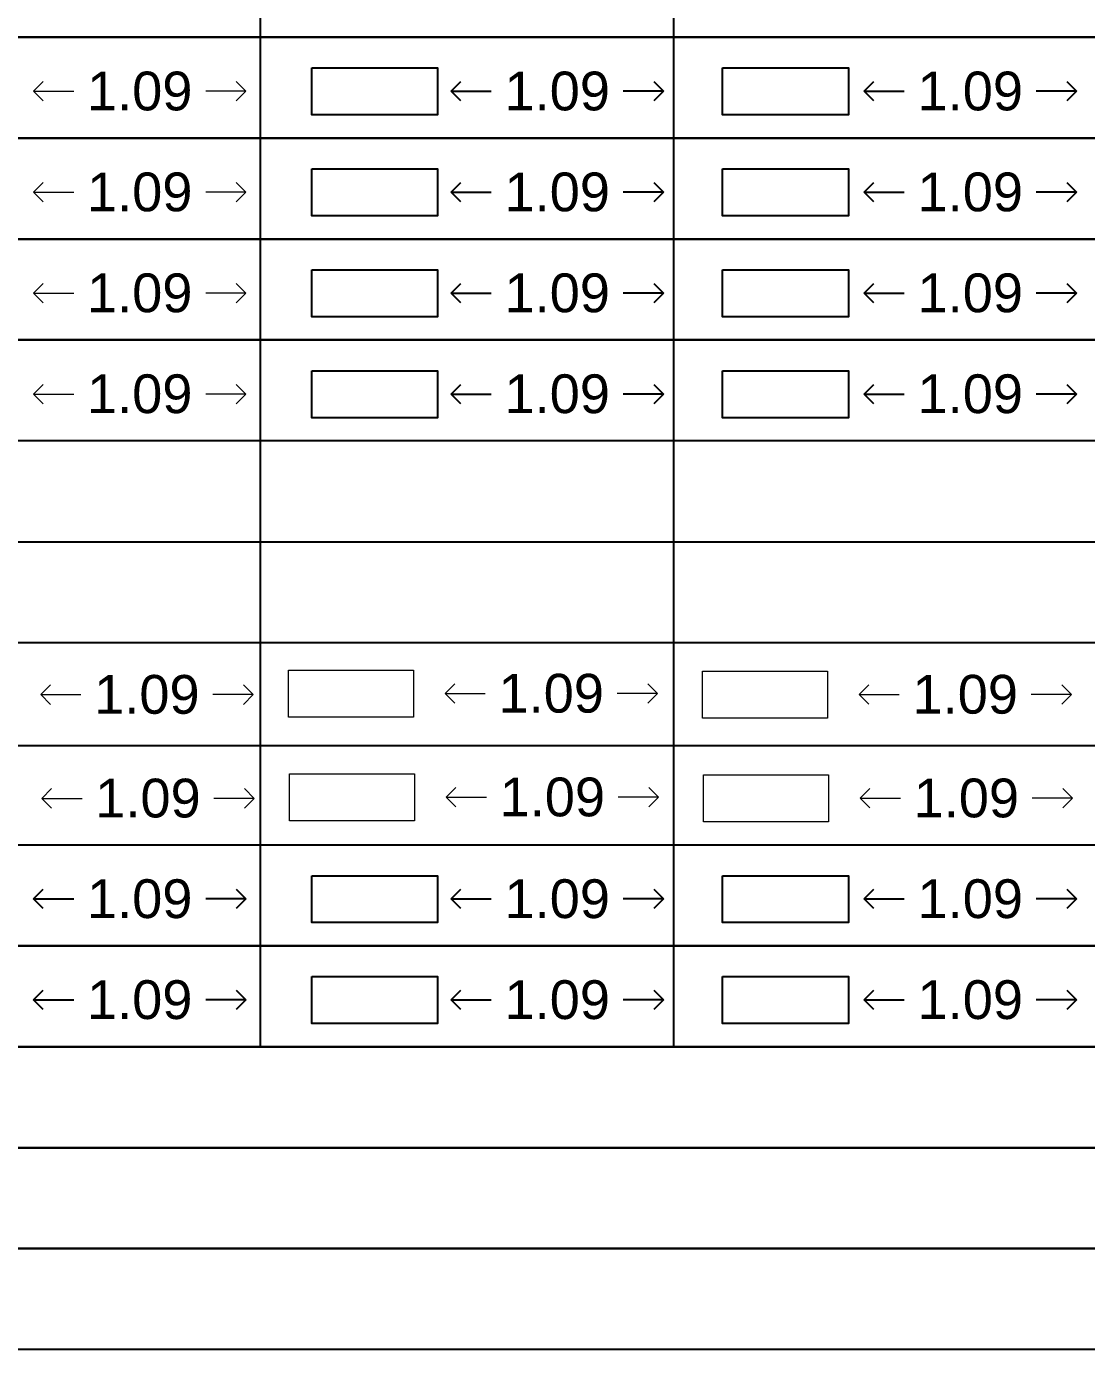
# Model space of a CAD drawing. Header units: millimetres. Extents: x -9481 to -9286, y 28723 to 28853.
# Drawn here: x -9452.65 to -9447.18, y 28748.89 to 28755.71 of the extents above; entities that cross this region are included whole.
import ezdxf

# ---------------------------------------------------------------- set-up
doc = ezdxf.new("R2010")
doc.units = ezdxf.units.MM
doc.header["$PDMODE"] = 34
doc.header["$PDSIZE"] = -15
doc.linetypes.add('CONTINULUS', pattern=[0])
for name, color, linetype, lineweight in [('BLK_1_FLR_2_REGULAR_ROOM_1', 7, 'Continuous', 0), ('BLK_1_FLR_3_SERVICE_FLOOR', 7, 'Continuous', 0), ('BLK_1_FLR_3_SERVICE_FLOOR_EXISTING', 7, 'Continuous', 0), ('BLK_1_FLR_4_SERVICE_FLOOR', 7, 'Continuous', 0), ('BLK_1_FLR_4_SERVICE_FLOOR_EXISTING', 7, 'Continuous', 0), ('BLK_1_FLR_5_SERVICE_FLOOR', 7, 'Continuous', 0), ('BLK_1_FLR_5_SERVICE_FLOOR_EXISTING', 7, 'Continuous', 0), ('PLAN', 7, 'Continuous', 40)]:
    doc.layers.add(name, color=color, linetype=linetype, lineweight=lineweight)
for name, color, linetype in [('BLK_1_FLR_2_ROOM_1_MEZ_AREA_1', 11, 'Continuous'), ('BLK_1_FLR_2_ROOM_2_MEZ_AREA_1', 11, 'Continuous'), ('BLK_1_FLR_3_REGULAR_ROOM_1', 7, 'Continuous'), ('BLK_1_FLR_3_ROOM_1_MEZ_AREA_1', 11, 'Continuous'), ('BLK_1_FLR_3_ROOM_2_MEZ_AREA_1', 11, 'Continuous'), ('BLK_1_FLR_4_ROOM_1_MEZ_AREA_1', 11, 'Continuous'), ('BLK_1_FLR_4_ROOM_2_MEZ_AREA_1', 11, 'Continuous')]:
    doc.layers.add(name, color=color, linetype=linetype)
doc.layers.add('BLK_1_FLR_4_REGULAR_ROOM_1', color=7, linetype='Continuous', plot=False)
doc.styles.add('Arial', font='arial.ttf', dxfattribs={"height": 0.2})
doc.styles.add('style2', font='arial.ttf', dxfattribs={"height": 0.3})
doc.dimstyles.new('INT DIM', dxfattribs={"dimtxt": 0.3, "dimasz": 0.1, "dimexe": 0.18, "dimexo": 0.0625, "dimgap": 0.09, "dimtad": 0, "dimzin": 0, "dimdsep": 46, "dimtxsty": 'style2', "dimblk": 'OPEN90', "dimcen": 0.09, "dimse1": 1, "dimse2": 1, "dimclrd": 250, "dimclrt": 256, "dimadec": 0, "dimazin": 0, "dimtfac": 1, "dimtofl": 0, "dimtmove": 0, "dimatfit": 3, "dimfxl": 0, "dimtolj": 1, "dimtzin": 0, "dimlwd": -1, "dimarcsym": 0})

# ---------------------------------------------------------------- blocks, each defined once
blk = doc.blocks.new('_Open90')
at = {"layer": 'PLAN', "color": 0, "lineweight": -2}
for p, q in [((0, 0), (-1, 0)), ((-0.5, 0.5), (0, 0)), ((0, 0), (-0.5, -0.5))]:
    blk.add_line(p, q, dxfattribs=at)
blk = doc.blocks.new('*D200')
at = {"layer": 'BLK_1_FLR_2_REGULAR_ROOM_1', "color": 250}
for p, q in [((-9452.5093, 28755.3771), (-9452.4021, 28755.3771)), ((-9451.6143, 28755.3771), (-9451.7215, 28755.3771))]:
    blk.add_line(p, q, dxfattribs=at)
at = {"layer": 'Defpoints', "color": 0}
for p in [(-9452.6093, 28755.4972), (-9451.5143, 28755.4972), (-9451.5143, 28755.3771)]:
    blk.add_point(p, dxfattribs=at)
at = {"layer": 'BLK_1_FLR_2_REGULAR_ROOM_1', "color": 250, "xscale": 0.1, "yscale": 0.1, "zscale": 0.1, "rotation": 180}
blk.add_blockref('_Open90', (-9452.6093, 28755.3771), dxfattribs=at)
at = {"layer": 'BLK_1_FLR_2_REGULAR_ROOM_1', "color": 250, "xscale": 0.1, "yscale": 0.1, "zscale": 0.1}
blk.add_blockref('_Open90', (-9451.5143, 28755.3771), dxfattribs=at)
at = {"layer": 'BLK_1_FLR_2_REGULAR_ROOM_1', "linetype": 'CONTINULUS', "ltscale": 0.05, "insert": (-9452.0618, 28755.3771), "char_height": 0.2, "attachment_point": 5, "style": 'Arial'}
blk.add_mtext('\\A1;1.09', dxfattribs=at)
blk = doc.blocks.new('*D201')
at = {"layer": 'BLK_1_FLR_3_REGULAR_ROOM_1', "color": 250}
for p, q in [((-9450.3558, 28755.3771), (-9450.2486, 28755.3771)), ((-9449.4608, 28755.3771), (-9449.568, 28755.3771))]:
    blk.add_line(p, q, dxfattribs=at)
at = {"layer": 'Defpoints', "color": 0}
for p in [(-9450.4558, 28755.4972), (-9449.3608, 28755.4972), (-9449.3608, 28755.3771)]:
    blk.add_point(p, dxfattribs=at)
at = {"layer": 'BLK_1_FLR_3_REGULAR_ROOM_1', "color": 250, "xscale": 0.1, "yscale": 0.1, "zscale": 0.1, "rotation": 180}
blk.add_blockref('_Open90', (-9450.4558, 28755.3771), dxfattribs=at)
at = {"layer": 'BLK_1_FLR_3_REGULAR_ROOM_1', "color": 250, "xscale": 0.1, "yscale": 0.1, "zscale": 0.1}
blk.add_blockref('_Open90', (-9449.3608, 28755.3771), dxfattribs=at)
at = {"layer": 'BLK_1_FLR_3_REGULAR_ROOM_1', "linetype": 'CONTINULUS', "ltscale": 0.05, "insert": (-9449.9083, 28755.3771), "char_height": 0.2, "attachment_point": 5, "style": 'Arial'}
blk.add_mtext('\\A1;1.09', dxfattribs=at)
blk = doc.blocks.new('*D202')
at = {"layer": 'BLK_1_FLR_4_REGULAR_ROOM_1', "color": 250}
for p, q in [((-9448.2254, 28755.3771), (-9448.1182, 28755.3771)), ((-9447.3304, 28755.3771), (-9447.4376, 28755.3771))]:
    blk.add_line(p, q, dxfattribs=at)
at = {"layer": 'Defpoints', "color": 0}
for p in [(-9448.3254, 28755.4972), (-9447.2304, 28755.4972), (-9447.2304, 28755.3771)]:
    blk.add_point(p, dxfattribs=at)
at = {"layer": 'BLK_1_FLR_4_REGULAR_ROOM_1', "color": 250, "xscale": 0.1, "yscale": 0.1, "zscale": 0.1, "rotation": 180}
blk.add_blockref('_Open90', (-9448.3254, 28755.3771), dxfattribs=at)
at = {"layer": 'BLK_1_FLR_4_REGULAR_ROOM_1', "color": 250, "xscale": 0.1, "yscale": 0.1, "zscale": 0.1}
blk.add_blockref('_Open90', (-9447.2304, 28755.3771), dxfattribs=at)
at = {"layer": 'BLK_1_FLR_4_REGULAR_ROOM_1', "linetype": 'CONTINULUS', "ltscale": 0.05, "insert": (-9447.7779, 28755.3771), "char_height": 0.2, "attachment_point": 5, "style": 'Arial'}
blk.add_mtext('\\A1;1.09', dxfattribs=at)
blk = doc.blocks.new('*D207')
at = {"layer": 'BLK_1_FLR_2_REGULAR_ROOM_1', "color": 250}
for p, q in [((-9452.5093, 28754.8565), (-9452.4021, 28754.8565)), ((-9451.6143, 28754.8565), (-9451.7215, 28754.8565))]:
    blk.add_line(p, q, dxfattribs=at)
at = {"layer": 'Defpoints', "color": 0}
for p in [(-9452.6093, 28754.9766), (-9451.5143, 28754.9766), (-9451.5143, 28754.8565)]:
    blk.add_point(p, dxfattribs=at)
at = {"layer": 'BLK_1_FLR_2_REGULAR_ROOM_1', "color": 250, "xscale": 0.1, "yscale": 0.1, "zscale": 0.1, "rotation": 180}
blk.add_blockref('_Open90', (-9452.6093, 28754.8565), dxfattribs=at)
at = {"layer": 'BLK_1_FLR_2_REGULAR_ROOM_1', "color": 250, "xscale": 0.1, "yscale": 0.1, "zscale": 0.1}
blk.add_blockref('_Open90', (-9451.5143, 28754.8565), dxfattribs=at)
at = {"layer": 'BLK_1_FLR_2_REGULAR_ROOM_1', "linetype": 'CONTINULUS', "ltscale": 0.05, "insert": (-9452.0618, 28754.8565), "char_height": 0.2, "attachment_point": 5, "style": 'Arial'}
blk.add_mtext('\\A1;1.09', dxfattribs=at)
blk = doc.blocks.new('*D208')
at = {"layer": 'BLK_1_FLR_3_REGULAR_ROOM_1', "color": 250}
for p, q in [((-9450.3558, 28754.8565), (-9450.2486, 28754.8565)), ((-9449.4608, 28754.8565), (-9449.568, 28754.8565))]:
    blk.add_line(p, q, dxfattribs=at)
at = {"layer": 'Defpoints', "color": 0}
for p in [(-9450.4558, 28754.9766), (-9449.3608, 28754.9766), (-9449.3608, 28754.8565)]:
    blk.add_point(p, dxfattribs=at)
at = {"layer": 'BLK_1_FLR_3_REGULAR_ROOM_1', "color": 250, "xscale": 0.1, "yscale": 0.1, "zscale": 0.1, "rotation": 180}
blk.add_blockref('_Open90', (-9450.4558, 28754.8565), dxfattribs=at)
at = {"layer": 'BLK_1_FLR_3_REGULAR_ROOM_1', "color": 250, "xscale": 0.1, "yscale": 0.1, "zscale": 0.1}
blk.add_blockref('_Open90', (-9449.3608, 28754.8565), dxfattribs=at)
at = {"layer": 'BLK_1_FLR_3_REGULAR_ROOM_1', "linetype": 'CONTINULUS', "ltscale": 0.05, "insert": (-9449.9083, 28754.8565), "char_height": 0.2, "attachment_point": 5, "style": 'Arial'}
blk.add_mtext('\\A1;1.09', dxfattribs=at)
blk = doc.blocks.new('*D209')
at = {"layer": 'BLK_1_FLR_4_REGULAR_ROOM_1', "color": 250}
for p, q in [((-9448.2254, 28754.8565), (-9448.1182, 28754.8565)), ((-9447.3304, 28754.8565), (-9447.4376, 28754.8565))]:
    blk.add_line(p, q, dxfattribs=at)
at = {"layer": 'Defpoints', "color": 0}
for p in [(-9448.3254, 28754.9766), (-9447.2304, 28754.9766), (-9447.2304, 28754.8565)]:
    blk.add_point(p, dxfattribs=at)
at = {"layer": 'BLK_1_FLR_4_REGULAR_ROOM_1', "color": 250, "xscale": 0.1, "yscale": 0.1, "zscale": 0.1, "rotation": 180}
blk.add_blockref('_Open90', (-9448.3254, 28754.8565), dxfattribs=at)
at = {"layer": 'BLK_1_FLR_4_REGULAR_ROOM_1', "color": 250, "xscale": 0.1, "yscale": 0.1, "zscale": 0.1}
blk.add_blockref('_Open90', (-9447.2304, 28754.8565), dxfattribs=at)
at = {"layer": 'BLK_1_FLR_4_REGULAR_ROOM_1', "linetype": 'CONTINULUS', "ltscale": 0.05, "insert": (-9447.7779, 28754.8565), "char_height": 0.2, "attachment_point": 5, "style": 'Arial'}
blk.add_mtext('\\A1;1.09', dxfattribs=at)
blk = doc.blocks.new('*D221')
at = {"layer": 'BLK_1_FLR_2_REGULAR_ROOM_1', "color": 250}
for p, q in [((-9452.5093, 28754.3358), (-9452.4021, 28754.3358)), ((-9451.6143, 28754.3358), (-9451.7215, 28754.3358))]:
    blk.add_line(p, q, dxfattribs=at)
at = {"layer": 'Defpoints', "color": 0}
for p in [(-9452.6093, 28754.4559), (-9451.5143, 28754.4559), (-9451.5143, 28754.3358)]:
    blk.add_point(p, dxfattribs=at)
at = {"layer": 'BLK_1_FLR_2_REGULAR_ROOM_1', "color": 250, "xscale": 0.1, "yscale": 0.1, "zscale": 0.1, "rotation": 180}
blk.add_blockref('_Open90', (-9452.6093, 28754.3358), dxfattribs=at)
at = {"layer": 'BLK_1_FLR_2_REGULAR_ROOM_1', "color": 250, "xscale": 0.1, "yscale": 0.1, "zscale": 0.1}
blk.add_blockref('_Open90', (-9451.5143, 28754.3358), dxfattribs=at)
at = {"layer": 'BLK_1_FLR_2_REGULAR_ROOM_1', "linetype": 'CONTINULUS', "ltscale": 0.05, "insert": (-9452.0618, 28754.3358), "char_height": 0.2, "attachment_point": 5, "style": 'Arial'}
blk.add_mtext('\\A1;1.09', dxfattribs=at)
blk = doc.blocks.new('*D222')
at = {"layer": 'BLK_1_FLR_3_REGULAR_ROOM_1', "color": 250}
for p, q in [((-9450.3558, 28754.3358), (-9450.2486, 28754.3358)), ((-9449.4608, 28754.3358), (-9449.568, 28754.3358))]:
    blk.add_line(p, q, dxfattribs=at)
at = {"layer": 'Defpoints', "color": 0}
for p in [(-9450.4558, 28754.4559), (-9449.3608, 28754.4559), (-9449.3608, 28754.3358)]:
    blk.add_point(p, dxfattribs=at)
at = {"layer": 'BLK_1_FLR_3_REGULAR_ROOM_1', "color": 250, "xscale": 0.1, "yscale": 0.1, "zscale": 0.1, "rotation": 180}
blk.add_blockref('_Open90', (-9450.4558, 28754.3358), dxfattribs=at)
at = {"layer": 'BLK_1_FLR_3_REGULAR_ROOM_1', "color": 250, "xscale": 0.1, "yscale": 0.1, "zscale": 0.1}
blk.add_blockref('_Open90', (-9449.3608, 28754.3358), dxfattribs=at)
at = {"layer": 'BLK_1_FLR_3_REGULAR_ROOM_1', "linetype": 'CONTINULUS', "ltscale": 0.05, "insert": (-9449.9083, 28754.3358), "char_height": 0.2, "attachment_point": 5, "style": 'Arial'}
blk.add_mtext('\\A1;1.09', dxfattribs=at)
blk = doc.blocks.new('*D223')
at = {"layer": 'BLK_1_FLR_4_REGULAR_ROOM_1', "color": 250}
for p, q in [((-9448.2254, 28754.3358), (-9448.1182, 28754.3358)), ((-9447.3304, 28754.3358), (-9447.4376, 28754.3358))]:
    blk.add_line(p, q, dxfattribs=at)
at = {"layer": 'Defpoints', "color": 0}
for p in [(-9448.3254, 28754.4559), (-9447.2304, 28754.4559), (-9447.2304, 28754.3358)]:
    blk.add_point(p, dxfattribs=at)
at = {"layer": 'BLK_1_FLR_4_REGULAR_ROOM_1', "color": 250, "xscale": 0.1, "yscale": 0.1, "zscale": 0.1, "rotation": 180}
blk.add_blockref('_Open90', (-9448.3254, 28754.3358), dxfattribs=at)
at = {"layer": 'BLK_1_FLR_4_REGULAR_ROOM_1', "color": 250, "xscale": 0.1, "yscale": 0.1, "zscale": 0.1}
blk.add_blockref('_Open90', (-9447.2304, 28754.3358), dxfattribs=at)
at = {"layer": 'BLK_1_FLR_4_REGULAR_ROOM_1', "linetype": 'CONTINULUS', "ltscale": 0.05, "insert": (-9447.7779, 28754.3358), "char_height": 0.2, "attachment_point": 5, "style": 'Arial'}
blk.add_mtext('\\A1;1.09', dxfattribs=at)
blk = doc.blocks.new('*D214')
at = {"layer": 'BLK_1_FLR_2_REGULAR_ROOM_1', "color": 250}
for p, q in [((-9452.5093, 28753.8152), (-9452.4021, 28753.8152)), ((-9451.6143, 28753.8152), (-9451.7215, 28753.8152))]:
    blk.add_line(p, q, dxfattribs=at)
at = {"layer": 'Defpoints', "color": 0}
for p in [(-9452.6093, 28753.9353), (-9451.5143, 28753.9353), (-9451.5143, 28753.8152)]:
    blk.add_point(p, dxfattribs=at)
at = {"layer": 'BLK_1_FLR_2_REGULAR_ROOM_1', "color": 250, "xscale": 0.1, "yscale": 0.1, "zscale": 0.1, "rotation": 180}
blk.add_blockref('_Open90', (-9452.6093, 28753.8152), dxfattribs=at)
at = {"layer": 'BLK_1_FLR_2_REGULAR_ROOM_1', "color": 250, "xscale": 0.1, "yscale": 0.1, "zscale": 0.1}
blk.add_blockref('_Open90', (-9451.5143, 28753.8152), dxfattribs=at)
at = {"layer": 'BLK_1_FLR_2_REGULAR_ROOM_1', "linetype": 'CONTINULUS', "ltscale": 0.05, "insert": (-9452.0618, 28753.8152), "char_height": 0.2, "attachment_point": 5, "style": 'Arial'}
blk.add_mtext('\\A1;1.09', dxfattribs=at)
blk = doc.blocks.new('*D215')
at = {"layer": 'BLK_1_FLR_3_REGULAR_ROOM_1', "color": 250}
for p, q in [((-9450.3558, 28753.8152), (-9450.2486, 28753.8152)), ((-9449.4608, 28753.8152), (-9449.568, 28753.8152))]:
    blk.add_line(p, q, dxfattribs=at)
at = {"layer": 'Defpoints', "color": 0}
for p in [(-9450.4558, 28753.9353), (-9449.3608, 28753.9353), (-9449.3608, 28753.8152)]:
    blk.add_point(p, dxfattribs=at)
at = {"layer": 'BLK_1_FLR_3_REGULAR_ROOM_1', "color": 250, "xscale": 0.1, "yscale": 0.1, "zscale": 0.1, "rotation": 180}
blk.add_blockref('_Open90', (-9450.4558, 28753.8152), dxfattribs=at)
at = {"layer": 'BLK_1_FLR_3_REGULAR_ROOM_1', "color": 250, "xscale": 0.1, "yscale": 0.1, "zscale": 0.1}
blk.add_blockref('_Open90', (-9449.3608, 28753.8152), dxfattribs=at)
at = {"layer": 'BLK_1_FLR_3_REGULAR_ROOM_1', "linetype": 'CONTINULUS', "ltscale": 0.05, "insert": (-9449.9083, 28753.8152), "char_height": 0.2, "attachment_point": 5, "style": 'Arial'}
blk.add_mtext('\\A1;1.09', dxfattribs=at)
blk = doc.blocks.new('*D216')
at = {"layer": 'BLK_1_FLR_4_REGULAR_ROOM_1', "color": 250}
for p, q in [((-9448.2254, 28753.8152), (-9448.1182, 28753.8152)), ((-9447.3304, 28753.8152), (-9447.4376, 28753.8152))]:
    blk.add_line(p, q, dxfattribs=at)
at = {"layer": 'Defpoints', "color": 0}
for p in [(-9448.3254, 28753.9353), (-9447.2304, 28753.9353), (-9447.2304, 28753.8152)]:
    blk.add_point(p, dxfattribs=at)
at = {"layer": 'BLK_1_FLR_4_REGULAR_ROOM_1', "color": 250, "xscale": 0.1, "yscale": 0.1, "zscale": 0.1, "rotation": 180}
blk.add_blockref('_Open90', (-9448.3254, 28753.8152), dxfattribs=at)
at = {"layer": 'BLK_1_FLR_4_REGULAR_ROOM_1', "color": 250, "xscale": 0.1, "yscale": 0.1, "zscale": 0.1}
blk.add_blockref('_Open90', (-9447.2304, 28753.8152), dxfattribs=at)
at = {"layer": 'BLK_1_FLR_4_REGULAR_ROOM_1', "linetype": 'CONTINULUS', "ltscale": 0.05, "insert": (-9447.7779, 28753.8152), "char_height": 0.2, "attachment_point": 5, "style": 'Arial'}
blk.add_mtext('\\A1;1.09', dxfattribs=at)
blk = doc.blocks.new('*D270')
at = {"layer": 'BLK_1_FLR_2_ROOM_1_MEZ_AREA_1', "color": 250, "ltscale": 0.05}
for p, q in [((-9452.5093, 28751.2105), (-9452.4021, 28751.2105)), ((-9451.6143, 28751.2105), (-9451.7215, 28751.2105))]:
    blk.add_line(p, q, dxfattribs=at)
at = {"layer": 'Defpoints', "color": 0}
for p in [(-9452.6093, 28751.3305), (-9451.5143, 28751.3305), (-9451.5143, 28751.2105)]:
    blk.add_point(p, dxfattribs=at)
at = {"layer": 'BLK_1_FLR_2_ROOM_1_MEZ_AREA_1', "color": 250, "xscale": 0.1, "yscale": 0.1, "zscale": 0.1, "rotation": 180}
blk.add_blockref('_Open90', (-9452.6093, 28751.2105), dxfattribs=at)
at = {"layer": 'BLK_1_FLR_2_ROOM_1_MEZ_AREA_1', "color": 250, "xscale": 0.1, "yscale": 0.1, "zscale": 0.1}
blk.add_blockref('_Open90', (-9451.5143, 28751.2105), dxfattribs=at)
at = {"layer": 'BLK_1_FLR_2_ROOM_1_MEZ_AREA_1', "linetype": 'CONTINULUS', "ltscale": 0.05, "insert": (-9452.0618, 28751.2105), "char_height": 0.2, "attachment_point": 5, "style": 'Arial'}
blk.add_mtext('\\A1;1.09', dxfattribs=at)
blk = doc.blocks.new('*D271')
at = {"layer": 'BLK_1_FLR_3_ROOM_1_MEZ_AREA_1', "color": 250, "ltscale": 0.05}
for p, q in [((-9450.3558, 28751.2105), (-9450.2486, 28751.2105)), ((-9449.4608, 28751.2105), (-9449.568, 28751.2105))]:
    blk.add_line(p, q, dxfattribs=at)
at = {"layer": 'Defpoints', "color": 0}
for p in [(-9450.4558, 28751.3305), (-9449.3608, 28751.3305), (-9449.3608, 28751.2105)]:
    blk.add_point(p, dxfattribs=at)
at = {"layer": 'BLK_1_FLR_3_ROOM_1_MEZ_AREA_1', "color": 250, "xscale": 0.1, "yscale": 0.1, "zscale": 0.1, "rotation": 180}
blk.add_blockref('_Open90', (-9450.4558, 28751.2105), dxfattribs=at)
at = {"layer": 'BLK_1_FLR_3_ROOM_1_MEZ_AREA_1', "color": 250, "xscale": 0.1, "yscale": 0.1, "zscale": 0.1}
blk.add_blockref('_Open90', (-9449.3608, 28751.2105), dxfattribs=at)
at = {"layer": 'BLK_1_FLR_3_ROOM_1_MEZ_AREA_1', "linetype": 'CONTINULUS', "ltscale": 0.05, "insert": (-9449.9083, 28751.2105), "char_height": 0.2, "attachment_point": 5, "style": 'Arial'}
blk.add_mtext('\\A1;1.09', dxfattribs=at)
blk = doc.blocks.new('*D272')
at = {"layer": 'BLK_1_FLR_4_ROOM_1_MEZ_AREA_1', "color": 250, "ltscale": 0.05}
for p, q in [((-9448.2254, 28751.2105), (-9448.1182, 28751.2105)), ((-9447.3304, 28751.2105), (-9447.4376, 28751.2105))]:
    blk.add_line(p, q, dxfattribs=at)
at = {"layer": 'Defpoints', "color": 0}
for p in [(-9448.3254, 28751.3305), (-9447.2304, 28751.3305), (-9447.2304, 28751.2105)]:
    blk.add_point(p, dxfattribs=at)
at = {"layer": 'BLK_1_FLR_4_ROOM_1_MEZ_AREA_1', "color": 250, "xscale": 0.1, "yscale": 0.1, "zscale": 0.1, "rotation": 180}
blk.add_blockref('_Open90', (-9448.3254, 28751.2105), dxfattribs=at)
at = {"layer": 'BLK_1_FLR_4_ROOM_1_MEZ_AREA_1', "color": 250, "xscale": 0.1, "yscale": 0.1, "zscale": 0.1}
blk.add_blockref('_Open90', (-9447.2304, 28751.2105), dxfattribs=at)
at = {"layer": 'BLK_1_FLR_4_ROOM_1_MEZ_AREA_1', "linetype": 'CONTINULUS', "ltscale": 0.05, "insert": (-9447.7779, 28751.2105), "char_height": 0.2, "attachment_point": 5, "style": 'Arial'}
blk.add_mtext('\\A1;1.09', dxfattribs=at)
blk = doc.blocks.new('*D277')
at = {"layer": 'BLK_1_FLR_2_ROOM_2_MEZ_AREA_1', "color": 250, "ltscale": 0.05}
for p, q in [((-9452.5093, 28750.6898), (-9452.4021, 28750.6898)), ((-9451.6143, 28750.6898), (-9451.7215, 28750.6898))]:
    blk.add_line(p, q, dxfattribs=at)
at = {"layer": 'Defpoints', "color": 0}
for p in [(-9452.6093, 28750.8099), (-9451.5143, 28750.8099), (-9451.5143, 28750.6898)]:
    blk.add_point(p, dxfattribs=at)
at = {"layer": 'BLK_1_FLR_2_ROOM_2_MEZ_AREA_1', "color": 250, "xscale": 0.1, "yscale": 0.1, "zscale": 0.1, "rotation": 180}
blk.add_blockref('_Open90', (-9452.6093, 28750.6898), dxfattribs=at)
at = {"layer": 'BLK_1_FLR_2_ROOM_2_MEZ_AREA_1', "color": 250, "xscale": 0.1, "yscale": 0.1, "zscale": 0.1}
blk.add_blockref('_Open90', (-9451.5143, 28750.6898), dxfattribs=at)
at = {"layer": 'BLK_1_FLR_2_ROOM_2_MEZ_AREA_1', "linetype": 'CONTINULUS', "ltscale": 0.05, "insert": (-9452.0618, 28750.6898), "char_height": 0.2, "attachment_point": 5, "style": 'Arial'}
blk.add_mtext('\\A1;1.09', dxfattribs=at)
blk = doc.blocks.new('*D278')
at = {"layer": 'BLK_1_FLR_3_ROOM_2_MEZ_AREA_1', "color": 250, "ltscale": 0.05}
for p, q in [((-9450.3558, 28750.6898), (-9450.2486, 28750.6898)), ((-9449.4608, 28750.6898), (-9449.568, 28750.6898))]:
    blk.add_line(p, q, dxfattribs=at)
at = {"layer": 'Defpoints', "color": 0}
for p in [(-9450.4558, 28750.8099), (-9449.3608, 28750.8099), (-9449.3608, 28750.6898)]:
    blk.add_point(p, dxfattribs=at)
at = {"layer": 'BLK_1_FLR_3_ROOM_2_MEZ_AREA_1', "color": 250, "xscale": 0.1, "yscale": 0.1, "zscale": 0.1, "rotation": 180}
blk.add_blockref('_Open90', (-9450.4558, 28750.6898), dxfattribs=at)
at = {"layer": 'BLK_1_FLR_3_ROOM_2_MEZ_AREA_1', "color": 250, "xscale": 0.1, "yscale": 0.1, "zscale": 0.1}
blk.add_blockref('_Open90', (-9449.3608, 28750.6898), dxfattribs=at)
at = {"layer": 'BLK_1_FLR_3_ROOM_2_MEZ_AREA_1', "linetype": 'CONTINULUS', "ltscale": 0.05, "insert": (-9449.9083, 28750.6898), "char_height": 0.2, "attachment_point": 5, "style": 'Arial'}
blk.add_mtext('\\A1;1.09', dxfattribs=at)
blk = doc.blocks.new('*D279')
at = {"layer": 'BLK_1_FLR_4_ROOM_2_MEZ_AREA_1', "color": 250, "ltscale": 0.05}
for p, q in [((-9448.2254, 28750.6898), (-9448.1182, 28750.6898)), ((-9447.3304, 28750.6898), (-9447.4376, 28750.6898))]:
    blk.add_line(p, q, dxfattribs=at)
at = {"layer": 'Defpoints', "color": 0}
for p in [(-9448.3254, 28750.8099), (-9447.2304, 28750.8099), (-9447.2304, 28750.6898)]:
    blk.add_point(p, dxfattribs=at)
at = {"layer": 'BLK_1_FLR_4_ROOM_2_MEZ_AREA_1', "color": 250, "xscale": 0.1, "yscale": 0.1, "zscale": 0.1, "rotation": 180}
blk.add_blockref('_Open90', (-9448.3254, 28750.6898), dxfattribs=at)
at = {"layer": 'BLK_1_FLR_4_ROOM_2_MEZ_AREA_1', "color": 250, "xscale": 0.1, "yscale": 0.1, "zscale": 0.1}
blk.add_blockref('_Open90', (-9447.2304, 28750.6898), dxfattribs=at)
at = {"layer": 'BLK_1_FLR_4_ROOM_2_MEZ_AREA_1', "linetype": 'CONTINULUS', "ltscale": 0.05, "insert": (-9447.7779, 28750.6898), "char_height": 0.2, "attachment_point": 5, "style": 'Arial'}
blk.add_mtext('\\A1;1.09', dxfattribs=at)
blk = doc.blocks.new('*D323')
at = {"layer": 'BLK_1_FLR_3_SERVICE_FLOOR', "color": 250, "ltscale": 0.05}
for p, q in [((-9452.4723, 28752.2645), (-9452.3651, 28752.2645)), ((-9451.5773, 28752.2645), (-9451.6845, 28752.2645))]:
    blk.add_line(p, q, dxfattribs=at)
at = {"layer": 'Defpoints', "color": 0}
for p in [(-9452.5723, 28752.3846), (-9451.4773, 28752.3846), (-9451.4773, 28752.2645)]:
    blk.add_point(p, dxfattribs=at)
at = {"layer": 'BLK_1_FLR_3_SERVICE_FLOOR', "color": 250, "xscale": 0.1, "yscale": 0.1, "zscale": 0.1, "rotation": 180}
blk.add_blockref('_Open90', (-9452.5723, 28752.2645), dxfattribs=at)
at = {"layer": 'BLK_1_FLR_3_SERVICE_FLOOR', "color": 250, "xscale": 0.1, "yscale": 0.1, "zscale": 0.1}
blk.add_blockref('_Open90', (-9451.4773, 28752.2645), dxfattribs=at)
at = {"layer": 'BLK_1_FLR_3_SERVICE_FLOOR', "linetype": 'CONTINULUS', "ltscale": 0.05, "insert": (-9452.0248, 28752.2645), "char_height": 0.2, "attachment_point": 5, "style": 'Arial'}
blk.add_mtext('\\A1;1.09', dxfattribs=at)
blk = doc.blocks.new('*D324')
at = {"layer": 'BLK_1_FLR_4_SERVICE_FLOOR', "color": 250, "ltscale": 0.05}
for p, q in [((-9450.3868, 28752.2704), (-9450.2796, 28752.2704)), ((-9449.4918, 28752.2704), (-9449.599, 28752.2704))]:
    blk.add_line(p, q, dxfattribs=at)
at = {"layer": 'Defpoints', "color": 0}
for p in [(-9450.4868, 28752.3905), (-9449.3918, 28752.3905), (-9449.3918, 28752.2704)]:
    blk.add_point(p, dxfattribs=at)
at = {"layer": 'BLK_1_FLR_4_SERVICE_FLOOR', "color": 250, "xscale": 0.1, "yscale": 0.1, "zscale": 0.1, "rotation": 180}
blk.add_blockref('_Open90', (-9450.4868, 28752.2704), dxfattribs=at)
at = {"layer": 'BLK_1_FLR_4_SERVICE_FLOOR', "color": 250, "xscale": 0.1, "yscale": 0.1, "zscale": 0.1}
blk.add_blockref('_Open90', (-9449.3918, 28752.2704), dxfattribs=at)
at = {"layer": 'BLK_1_FLR_4_SERVICE_FLOOR', "linetype": 'CONTINULUS', "ltscale": 0.05, "insert": (-9449.9393, 28752.2704), "char_height": 0.2, "attachment_point": 5, "style": 'Arial'}
blk.add_mtext('\\A1;1.09', dxfattribs=at)
blk = doc.blocks.new('*D325')
at = {"layer": 'BLK_1_FLR_5_SERVICE_FLOOR', "color": 250, "ltscale": 0.05}
for p, q in [((-9448.2514, 28752.2651), (-9448.1442, 28752.2651)), ((-9447.3565, 28752.2651), (-9447.4636, 28752.2651))]:
    blk.add_line(p, q, dxfattribs=at)
at = {"layer": 'Defpoints', "color": 0}
for p in [(-9448.3514, 28752.3852), (-9447.2565, 28752.3852), (-9447.2565, 28752.2651)]:
    blk.add_point(p, dxfattribs=at)
at = {"layer": 'BLK_1_FLR_5_SERVICE_FLOOR', "color": 250, "xscale": 0.1, "yscale": 0.1, "zscale": 0.1, "rotation": 180}
blk.add_blockref('_Open90', (-9448.3514, 28752.2651), dxfattribs=at)
at = {"layer": 'BLK_1_FLR_5_SERVICE_FLOOR', "color": 250, "xscale": 0.1, "yscale": 0.1, "zscale": 0.1}
blk.add_blockref('_Open90', (-9447.2565, 28752.2651), dxfattribs=at)
at = {"layer": 'BLK_1_FLR_5_SERVICE_FLOOR', "linetype": 'CONTINULUS', "ltscale": 0.05, "insert": (-9447.8039, 28752.2651), "char_height": 0.2, "attachment_point": 5, "style": 'Arial'}
blk.add_mtext('\\A1;1.09', dxfattribs=at)
blk = doc.blocks.new('*D330')
at = {"layer": 'BLK_1_FLR_3_SERVICE_FLOOR_EXISTING', "color": 250, "ltscale": 0.05}
for p, q in [((-9452.4665, 28751.7295), (-9452.3594, 28751.7295)), ((-9451.5716, 28751.7295), (-9451.6788, 28751.7295))]:
    blk.add_line(p, q, dxfattribs=at)
at = {"layer": 'Defpoints', "color": 0}
for p in [(-9452.5665, 28751.8496), (-9451.4716, 28751.8496), (-9451.4716, 28751.7295)]:
    blk.add_point(p, dxfattribs=at)
at = {"layer": 'BLK_1_FLR_3_SERVICE_FLOOR_EXISTING', "color": 250, "xscale": 0.1, "yscale": 0.1, "zscale": 0.1, "rotation": 180}
blk.add_blockref('_Open90', (-9452.5665, 28751.7295), dxfattribs=at)
at = {"layer": 'BLK_1_FLR_3_SERVICE_FLOOR_EXISTING', "color": 250, "xscale": 0.1, "yscale": 0.1, "zscale": 0.1}
blk.add_blockref('_Open90', (-9451.4716, 28751.7295), dxfattribs=at)
at = {"layer": 'BLK_1_FLR_3_SERVICE_FLOOR_EXISTING', "linetype": 'CONTINULUS', "ltscale": 0.05, "insert": (-9452.0191, 28751.7295), "char_height": 0.2, "attachment_point": 5, "style": 'Arial'}
blk.add_mtext('\\A1;1.09', dxfattribs=at)
blk = doc.blocks.new('*D331')
at = {"layer": 'BLK_1_FLR_4_SERVICE_FLOOR_EXISTING', "color": 250, "ltscale": 0.05}
for p, q in [((-9450.381, 28751.7354), (-9450.2739, 28751.7354)), ((-9449.4861, 28751.7354), (-9449.5933, 28751.7354))]:
    blk.add_line(p, q, dxfattribs=at)
at = {"layer": 'Defpoints', "color": 0}
for p in [(-9450.481, 28751.8555), (-9449.3861, 28751.8555), (-9449.3861, 28751.7354)]:
    blk.add_point(p, dxfattribs=at)
at = {"layer": 'BLK_1_FLR_4_SERVICE_FLOOR_EXISTING', "color": 250, "xscale": 0.1, "yscale": 0.1, "zscale": 0.1, "rotation": 180}
blk.add_blockref('_Open90', (-9450.481, 28751.7354), dxfattribs=at)
at = {"layer": 'BLK_1_FLR_4_SERVICE_FLOOR_EXISTING', "color": 250, "xscale": 0.1, "yscale": 0.1, "zscale": 0.1}
blk.add_blockref('_Open90', (-9449.3861, 28751.7354), dxfattribs=at)
at = {"layer": 'BLK_1_FLR_4_SERVICE_FLOOR_EXISTING', "linetype": 'CONTINULUS', "ltscale": 0.05, "insert": (-9449.9336, 28751.7354), "char_height": 0.2, "attachment_point": 5, "style": 'Arial'}
blk.add_mtext('\\A1;1.09', dxfattribs=at)
blk = doc.blocks.new('*D332')
at = {"layer": 'BLK_1_FLR_5_SERVICE_FLOOR_EXISTING', "color": 250, "ltscale": 0.05}
for p, q in [((-9448.2457, 28751.7301), (-9448.1385, 28751.7301)), ((-9447.3507, 28751.7301), (-9447.4579, 28751.7301))]:
    blk.add_line(p, q, dxfattribs=at)
at = {"layer": 'Defpoints', "color": 0}
for p in [(-9448.3457, 28751.8502), (-9447.2507, 28751.8502), (-9447.2507, 28751.7301)]:
    blk.add_point(p, dxfattribs=at)
at = {"layer": 'BLK_1_FLR_5_SERVICE_FLOOR_EXISTING', "color": 250, "xscale": 0.1, "yscale": 0.1, "zscale": 0.1, "rotation": 180}
blk.add_blockref('_Open90', (-9448.3457, 28751.7301), dxfattribs=at)
at = {"layer": 'BLK_1_FLR_5_SERVICE_FLOOR_EXISTING', "color": 250, "xscale": 0.1, "yscale": 0.1, "zscale": 0.1}
blk.add_blockref('_Open90', (-9447.2507, 28751.7301), dxfattribs=at)
at = {"layer": 'BLK_1_FLR_5_SERVICE_FLOOR_EXISTING', "linetype": 'CONTINULUS', "ltscale": 0.05, "insert": (-9447.7982, 28751.7301), "char_height": 0.2, "attachment_point": 5, "style": 'Arial'}
blk.add_mtext('\\A1;1.09', dxfattribs=at)

msp = doc.modelspace()

# ---------------------------------------------------------------- linework, layer by layer
for p, q in [((-9451.4401, 28756.1768), (-9451.4401, 28755.6561)), ((-9449.3086, 28756.1768), (-9449.3086, 28755.6561)), ((-9451.4401, 28755.6561), (-9451.4401, 28755.1355)), ((-9449.3086, 28755.6561), (-9449.3086, 28755.1355)), ((-9451.4401, 28755.1355), (-9451.4401, 28754.6148)), ((-9449.3086, 28755.1355), (-9449.3086, 28754.6148)), ((-9451.4401, 28754.6148), (-9451.4401, 28754.0942)), ((-9449.3086, 28754.6148), (-9449.3086, 28754.0942)), ((-9451.4401, 28754.0942), (-9451.4401, 28751.4894)), ((-9449.3086, 28754.0942), (-9449.3086, 28751.4894)), ((-9481.2579, 28753.0523), (-9442.23, 28753.0523)), ((-9481.2579, 28752.534), (-9442.23, 28752.534)), ((-9481.2579, 28752.0019), (-9442.23, 28752.0019)), ((-9451.4401, 28751.4894), (-9451.4401, 28750.9688)), ((-9449.3086, 28751.4894), (-9449.3086, 28750.9688)), ((-9451.4401, 28750.9688), (-9451.4401, 28750.4481)), ((-9449.3086, 28750.9688), (-9449.3086, 28750.4481))]:
    msp.add_line(p, q)
for points in [[(-9461.7318, 28756.1768), (-9442.23, 28756.1768), (-9442.23, 28755.6561), (-9461.7318, 28755.6561)], [(-9461.7318, 28755.6561), (-9442.23, 28755.6561), (-9442.23, 28755.1355), (-9461.7318, 28755.1355)], [(-9461.7318, 28755.1355), (-9442.23, 28755.1355), (-9442.23, 28754.6148), (-9481.2579, 28754.6148), (-9481.2579, 28755.1355), (-9481.2579, 28755.1355)], [(-9481.2579, 28750.4481), (-9481.2579, 28751.4894), (-9442.23, 28751.4894), (-9442.23, 28750.9688), (-9457.8622, 28750.9688)], [(-9457.8622, 28750.9688), (-9442.23, 28750.9688), (-9442.23, 28750.4481), (-9481.2579, 28750.4481), (-9481.2579, 28750.9688)], [(-9481.2579, 28749.9275), (-9481.2579, 28750.4481), (-9442.23, 28750.4481), (-9442.23, 28749.9275), (-9457.8622, 28749.9275)], [(-9470.8642, 28749.9275), (-9442.23, 28749.9275), (-9442.23, 28749.4068), (-9457.8622, 28749.4068)], [(-9461.7318, 28749.4068), (-9442.23, 28749.4068), (-9442.23, 28748.8862), (-9481.2579, 28748.8862), (-9481.2579, 28749.4068)]]:
    msp.add_lwpolyline(points)
for points in [[(-9481.2579, 28754.6148), (-9442.23, 28754.6148), (-9442.23, 28754.0942), (-9481.2579, 28754.0942), (-9481.2579, 28754.6148)], [(-9481.2579, 28754.0942), (-9442.23, 28754.0942), (-9442.23, 28753.5735), (-9481.2579, 28753.5735), (-9481.2579, 28754.0942)]]:
    msp.add_lwpolyline(points, close=True)
at = {"layer": 'BLK_1_FLR_3_REGULAR_ROOM_1', "color": 38}
for points in [[(-9451.1743, 28755.4972), (-9450.5251, 28755.4972), (-9450.5251, 28755.2551), (-9451.1743, 28755.2551)], [(-9451.1743, 28754.4559), (-9450.5251, 28754.4559), (-9450.5251, 28754.2138), (-9451.1743, 28754.2138)]]:
    msp.add_lwpolyline(points, close=True, dxfattribs=at)
at = {"layer": 'BLK_1_FLR_3_REGULAR_ROOM_1', "color": 39}
for points in [[(-9451.1743, 28754.9766), (-9450.5251, 28754.9766), (-9450.5251, 28754.7344), (-9451.1743, 28754.7344)], [(-9451.1743, 28753.9353), (-9450.5251, 28753.9353), (-9450.5251, 28753.6931), (-9451.1743, 28753.6931)]]:
    msp.add_lwpolyline(points, close=True, dxfattribs=at)
at = {"layer": 'BLK_1_FLR_3_ROOM_1_MEZ_AREA_1', "color": 11, "linetype": 'CONTINULUS', "ltscale": 0.05}
msp.add_lwpolyline([(-9451.1743, 28751.3305), (-9450.5251, 28751.3305), (-9450.5251, 28751.0884), (-9451.1743, 28751.0884)], close=True, dxfattribs=at)
at = {"layer": 'BLK_1_FLR_3_ROOM_2_MEZ_AREA_1', "color": 11, "linetype": 'CONTINULUS', "ltscale": 0.05}
msp.add_lwpolyline([(-9451.1743, 28750.8099), (-9450.5251, 28750.8099), (-9450.5251, 28750.5677), (-9451.1743, 28750.5677)], close=True, dxfattribs=at)
at = {"layer": 'BLK_1_FLR_4_REGULAR_ROOM_1', "color": 38}
for points in [[(-9449.0552, 28755.4972), (-9448.406, 28755.4972), (-9448.406, 28755.2551), (-9449.0552, 28755.2551)], [(-9449.0552, 28754.4559), (-9448.406, 28754.4559), (-9448.406, 28754.2138), (-9449.0552, 28754.2138)]]:
    msp.add_lwpolyline(points, close=True, dxfattribs=at)
at = {"layer": 'BLK_1_FLR_4_REGULAR_ROOM_1', "color": 39}
for points in [[(-9449.0552, 28754.9766), (-9448.406, 28754.9766), (-9448.406, 28754.7344), (-9449.0552, 28754.7344)], [(-9449.0552, 28753.9353), (-9448.406, 28753.9353), (-9448.406, 28753.6931), (-9449.0552, 28753.6931)]]:
    msp.add_lwpolyline(points, close=True, dxfattribs=at)
at = {"layer": 'BLK_1_FLR_4_ROOM_1_MEZ_AREA_1', "color": 11, "linetype": 'CONTINULUS', "ltscale": 0.05}
msp.add_lwpolyline([(-9449.0552, 28751.3305), (-9448.406, 28751.3305), (-9448.406, 28751.0884), (-9449.0552, 28751.0884)], close=True, dxfattribs=at)
at = {"layer": 'BLK_1_FLR_4_ROOM_2_MEZ_AREA_1', "color": 11, "linetype": 'CONTINULUS', "ltscale": 0.05}
msp.add_lwpolyline([(-9449.0552, 28750.8099), (-9448.406, 28750.8099), (-9448.406, 28750.5677), (-9449.0552, 28750.5677)], close=True, dxfattribs=at)
at = {"layer": 'BLK_1_FLR_4_SERVICE_FLOOR', "color": 11, "linetype": 'CONTINULUS', "ltscale": 0.05}
msp.add_lwpolyline([(-9451.2946, 28752.3905), (-9450.6502, 28752.3905), (-9450.6502, 28752.1483), (-9451.2946, 28752.1483)], close=True, dxfattribs=at)
at = {"layer": 'BLK_1_FLR_4_SERVICE_FLOOR_EXISTING', "color": 11, "linetype": 'CONTINULUS', "ltscale": 0.05}
msp.add_lwpolyline([(-9451.2889, 28751.8554), (-9450.6444, 28751.8554), (-9450.6444, 28751.6133), (-9451.2889, 28751.6133)], close=True, dxfattribs=at)
at = {"layer": 'BLK_1_FLR_5_SERVICE_FLOOR', "color": 11, "linetype": 'CONTINULUS', "ltscale": 0.05}
msp.add_lwpolyline([(-9449.1592, 28752.3852), (-9448.5148, 28752.3852), (-9448.5148, 28752.143), (-9449.1592, 28752.143)], close=True, dxfattribs=at)
at = {"layer": 'BLK_1_FLR_5_SERVICE_FLOOR_EXISTING', "color": 11, "linetype": 'CONTINULUS', "ltscale": 0.05}
msp.add_lwpolyline([(-9449.1535, 28751.8501), (-9448.5091, 28751.8501), (-9448.5091, 28751.608), (-9449.1535, 28751.608)], close=True, dxfattribs=at)

# ---------------------------------------------------------------- dimensions: what is measured, and where the dimension line sits
at = {"layer": 'BLK_1_FLR_2_REGULAR_ROOM_1', "color": 38}
for base, p1, p2, picture, middle in [((-9451.51435, 28755.37713), (-9452.60932, 28755.49721), (-9451.51435, 28755.49721), '*D200', (-9452.06184, 28755.37713)), ((-9451.51435, 28754.33584), (-9452.60932, 28754.45591), (-9451.51435, 28754.45591), '*D221', (-9452.06184, 28754.33584))]:
    dim = msp.add_linear_dim(base=base, p1=p1, p2=p2, dimstyle='INT DIM', override={"dimtxt": 0.2, "dimtxsty": 'Arial', "dimfxl": 0.125, "dimtfill": 1, "dimtfillclr": 7, "dimarcsym": 1}, dxfattribs=at)
    dim.commit()
    dim.dimension.update_dxf_attribs({"geometry": picture, "text_midpoint": middle})
at = {"layer": 'BLK_1_FLR_2_REGULAR_ROOM_1', "color": 39}
for base, p1, p2, picture, middle in [((-9451.51435, 28754.85648), (-9452.60932, 28754.97656), (-9451.51435, 28754.97656), '*D207', (-9452.06184, 28754.85648)), ((-9451.51435, 28753.81519), (-9452.60932, 28753.93526), (-9451.51435, 28753.93526), '*D214', (-9452.06184, 28753.81519))]:
    dim = msp.add_linear_dim(base=base, p1=p1, p2=p2, dimstyle='INT DIM', override={"dimtxt": 0.2, "dimtxsty": 'Arial', "dimfxl": 0.125, "dimtfill": 1, "dimtfillclr": 7, "dimarcsym": 1}, dxfattribs=at)
    dim.commit()
    dim.dimension.update_dxf_attribs({"geometry": picture, "text_midpoint": middle})
at = {"layer": 'BLK_1_FLR_2_ROOM_1_MEZ_AREA_1', "color": 11, "linetype": 'CONTINULUS', "ltscale": 0.05}
dim = msp.add_linear_dim(base=(-9451.51435, 28751.21045), p1=(-9452.60932, 28751.33053), p2=(-9451.51435, 28751.33053), dimstyle='INT DIM', override={"dimtxt": 0.2, "dimtxsty": 'Arial', "dimfxl": 0.125, "dimtfill": 1, "dimtfillclr": 7, "dimarcsym": 1}, dxfattribs=at)
dim.commit()
dim.dimension.update_dxf_attribs({"geometry": '*D270', "text_midpoint": (-9452.06184, 28751.21045)})
at = {"layer": 'BLK_1_FLR_2_ROOM_2_MEZ_AREA_1', "color": 11, "linetype": 'CONTINULUS', "ltscale": 0.05}
dim = msp.add_linear_dim(base=(-9451.51435, 28750.68981), p1=(-9452.60932, 28750.80988), p2=(-9451.51435, 28750.80988), dimstyle='INT DIM', override={"dimtxt": 0.2, "dimtxsty": 'Arial', "dimfxl": 0.125, "dimtfill": 1, "dimtfillclr": 7, "dimarcsym": 1}, dxfattribs=at)
dim.commit()
dim.dimension.update_dxf_attribs({"geometry": '*D277', "text_midpoint": (-9452.06184, 28750.68981)})
at = {"layer": 'BLK_1_FLR_3_REGULAR_ROOM_1', "color": 38}
for base, p1, p2, picture, middle in [((-9449.36082, 28755.37713), (-9450.4558, 28755.49721), (-9449.36082, 28755.49721), '*D201', (-9449.90831, 28755.37713)), ((-9449.36082, 28754.33584), (-9450.4558, 28754.45591), (-9449.36082, 28754.45591), '*D222', (-9449.90831, 28754.33584))]:
    dim = msp.add_linear_dim(base=base, p1=p1, p2=p2, dimstyle='INT DIM', override={"dimtxt": 0.2, "dimtxsty": 'Arial', "dimfxl": 0.125, "dimtfill": 1, "dimtfillclr": 7, "dimarcsym": 1}, dxfattribs=at)
    dim.commit()
    dim.dimension.update_dxf_attribs({"geometry": picture, "text_midpoint": middle})
at = {"layer": 'BLK_1_FLR_3_REGULAR_ROOM_1', "color": 39}
for base, p1, p2, picture, middle in [((-9449.36082, 28754.85648), (-9450.4558, 28754.97656), (-9449.36082, 28754.97656), '*D208', (-9449.90831, 28754.85648)), ((-9449.36082, 28753.81519), (-9450.4558, 28753.93526), (-9449.36082, 28753.93526), '*D215', (-9449.90831, 28753.81519))]:
    dim = msp.add_linear_dim(base=base, p1=p1, p2=p2, dimstyle='INT DIM', override={"dimtxt": 0.2, "dimtxsty": 'Arial', "dimfxl": 0.125, "dimtfill": 1, "dimtfillclr": 7, "dimarcsym": 1}, dxfattribs=at)
    dim.commit()
    dim.dimension.update_dxf_attribs({"geometry": picture, "text_midpoint": middle})
at = {"layer": 'BLK_1_FLR_3_ROOM_1_MEZ_AREA_1', "color": 11, "linetype": 'CONTINULUS', "ltscale": 0.05}
dim = msp.add_linear_dim(base=(-9449.36082, 28751.21045), p1=(-9450.4558, 28751.33053), p2=(-9449.36082, 28751.33053), dimstyle='INT DIM', override={"dimtxt": 0.2, "dimtxsty": 'Arial', "dimfxl": 0.125, "dimtfill": 1, "dimtfillclr": 7, "dimarcsym": 1}, dxfattribs=at)
dim.commit()
dim.dimension.update_dxf_attribs({"geometry": '*D271', "text_midpoint": (-9449.90831, 28751.21045)})
at = {"layer": 'BLK_1_FLR_3_ROOM_2_MEZ_AREA_1', "color": 11, "linetype": 'CONTINULUS', "ltscale": 0.05}
dim = msp.add_linear_dim(base=(-9449.36082, 28750.68981), p1=(-9450.4558, 28750.80988), p2=(-9449.36082, 28750.80988), dimstyle='INT DIM', override={"dimtxt": 0.2, "dimtxsty": 'Arial', "dimfxl": 0.125, "dimtfill": 1, "dimtfillclr": 7, "dimarcsym": 1}, dxfattribs=at)
dim.commit()
dim.dimension.update_dxf_attribs({"geometry": '*D278', "text_midpoint": (-9449.90831, 28750.68981)})
at = {"layer": 'BLK_1_FLR_3_SERVICE_FLOOR', "color": 11, "linetype": 'CONTINULUS', "ltscale": 0.05}
dim = msp.add_linear_dim(base=(-9451.47728, 28752.2645), p1=(-9452.57226, 28752.38458), p2=(-9451.47728, 28752.38458), dimstyle='INT DIM', override={"dimscale": 1, "dimtxt": 0.2, "dimtxsty": 'Arial', "dimfxl": 0.125, "dimtfill": 1, "dimtfillclr": 7, "dimarcsym": 1}, dxfattribs=at)
dim.commit()
dim.dimension.update_dxf_attribs({"geometry": '*D323', "text_midpoint": (-9452.02477, 28752.2645)})
at = {"layer": 'BLK_1_FLR_3_SERVICE_FLOOR_EXISTING', "color": 11, "linetype": 'CONTINULUS', "ltscale": 0.05}
dim = msp.add_linear_dim(base=(-9451.4716, 28751.7295), p1=(-9452.5665, 28751.8496), p2=(-9451.4716, 28751.8496), dimstyle='INT DIM', override={"dimscale": 1, "dimtxt": 0.2, "dimtxsty": 'Arial', "dimfxl": 0.125, "dimtfill": 1, "dimtfillclr": 7, "dimarcsym": 1}, dxfattribs=at)
dim.commit()
dim.dimension.update_dxf_attribs({"geometry": '*D330', "text_midpoint": (-9452.0191, 28751.7295)})
at = {"layer": 'BLK_1_FLR_4_REGULAR_ROOM_1', "color": 38}
for base, p1, p2, picture, middle in [((-9447.23039, 28755.37713), (-9448.32537, 28755.49721), (-9447.23039, 28755.49721), '*D202', (-9447.77788, 28755.37713)), ((-9447.23039, 28754.33584), (-9448.32537, 28754.45591), (-9447.23039, 28754.45591), '*D223', (-9447.77788, 28754.33584))]:
    dim = msp.add_linear_dim(base=base, p1=p1, p2=p2, dimstyle='INT DIM', override={"dimtxt": 0.2, "dimtxsty": 'Arial', "dimfxl": 0.125, "dimtfill": 1, "dimtfillclr": 7, "dimarcsym": 1}, dxfattribs=at)
    dim.commit()
    dim.dimension.update_dxf_attribs({"geometry": picture, "text_midpoint": middle})
at = {"layer": 'BLK_1_FLR_4_REGULAR_ROOM_1', "color": 39}
for base, p1, p2, picture, middle in [((-9447.23039, 28754.85648), (-9448.32537, 28754.97656), (-9447.23039, 28754.97656), '*D209', (-9447.77788, 28754.85648)), ((-9447.23039, 28753.81519), (-9448.32537, 28753.93526), (-9447.23039, 28753.93526), '*D216', (-9447.77788, 28753.81519))]:
    dim = msp.add_linear_dim(base=base, p1=p1, p2=p2, dimstyle='INT DIM', override={"dimtxt": 0.2, "dimtxsty": 'Arial', "dimfxl": 0.125, "dimtfill": 1, "dimtfillclr": 7, "dimarcsym": 1}, dxfattribs=at)
    dim.commit()
    dim.dimension.update_dxf_attribs({"geometry": picture, "text_midpoint": middle})
at = {"layer": 'BLK_1_FLR_4_ROOM_1_MEZ_AREA_1', "color": 11, "linetype": 'CONTINULUS', "ltscale": 0.05}
dim = msp.add_linear_dim(base=(-9447.23039, 28751.21045), p1=(-9448.32537, 28751.33053), p2=(-9447.23039, 28751.33053), dimstyle='INT DIM', override={"dimtxt": 0.2, "dimtxsty": 'Arial', "dimfxl": 0.125, "dimtfill": 1, "dimtfillclr": 7, "dimarcsym": 1}, dxfattribs=at)
dim.commit()
dim.dimension.update_dxf_attribs({"geometry": '*D272', "text_midpoint": (-9447.77788, 28751.21045)})
at = {"layer": 'BLK_1_FLR_4_ROOM_2_MEZ_AREA_1', "color": 11, "linetype": 'CONTINULUS', "ltscale": 0.05}
dim = msp.add_linear_dim(base=(-9447.23039, 28750.68981), p1=(-9448.32537, 28750.80988), p2=(-9447.23039, 28750.80988), dimstyle='INT DIM', override={"dimtxt": 0.2, "dimtxsty": 'Arial', "dimfxl": 0.125, "dimtfill": 1, "dimtfillclr": 7, "dimarcsym": 1}, dxfattribs=at)
dim.commit()
dim.dimension.update_dxf_attribs({"geometry": '*D279', "text_midpoint": (-9447.77788, 28750.68981)})
at = {"layer": 'BLK_1_FLR_4_SERVICE_FLOOR', "color": 11, "linetype": 'CONTINULUS', "ltscale": 0.05}
dim = msp.add_linear_dim(base=(-9449.39178, 28752.2704), p1=(-9450.48675, 28752.39048), p2=(-9449.39178, 28752.39048), dimstyle='INT DIM', override={"dimscale": 1, "dimtxt": 0.2, "dimtxsty": 'Arial', "dimfxl": 0.125, "dimtfill": 1, "dimtfillclr": 7, "dimarcsym": 1}, dxfattribs=at)
dim.commit()
dim.dimension.update_dxf_attribs({"geometry": '*D324', "text_midpoint": (-9449.93926, 28752.2704)})
at = {"layer": 'BLK_1_FLR_4_SERVICE_FLOOR_EXISTING', "color": 11, "linetype": 'CONTINULUS', "ltscale": 0.05}
dim = msp.add_linear_dim(base=(-9449.3861, 28751.7354), p1=(-9450.481, 28751.8555), p2=(-9449.3861, 28751.8555), dimstyle='INT DIM', override={"dimscale": 1, "dimtxt": 0.2, "dimtxsty": 'Arial', "dimfxl": 0.125, "dimtfill": 1, "dimtfillclr": 7, "dimarcsym": 1}, dxfattribs=at)
dim.commit()
dim.dimension.update_dxf_attribs({"geometry": '*D331', "text_midpoint": (-9449.9336, 28751.7354)})
at = {"layer": 'BLK_1_FLR_5_SERVICE_FLOOR', "color": 11, "linetype": 'CONTINULUS', "ltscale": 0.05}
dim = msp.add_linear_dim(base=(-9447.2565, 28752.2651), p1=(-9448.3514, 28752.3852), p2=(-9447.2565, 28752.3852), dimstyle='INT DIM', override={"dimscale": 1, "dimtxt": 0.2, "dimtxsty": 'Arial', "dimfxl": 0.125, "dimtfill": 1, "dimtfillclr": 7, "dimarcsym": 1}, dxfattribs=at)
dim.commit()
dim.dimension.update_dxf_attribs({"geometry": '*D325', "text_midpoint": (-9447.8039, 28752.2651)})
at = {"layer": 'BLK_1_FLR_5_SERVICE_FLOOR_EXISTING', "color": 11, "linetype": 'CONTINULUS', "ltscale": 0.05}
dim = msp.add_linear_dim(base=(-9447.25075, 28751.7301), p1=(-9448.34573, 28751.85017), p2=(-9447.25075, 28751.85017), dimstyle='INT DIM', override={"dimscale": 1, "dimtxt": 0.2, "dimtxsty": 'Arial', "dimfxl": 0.125, "dimtfill": 1, "dimtfillclr": 7, "dimarcsym": 1}, dxfattribs=at)
dim.commit()
dim.dimension.update_dxf_attribs({"geometry": '*D332', "text_midpoint": (-9447.79824, 28751.7301)})

doc.saveas('drawing.dxf')
